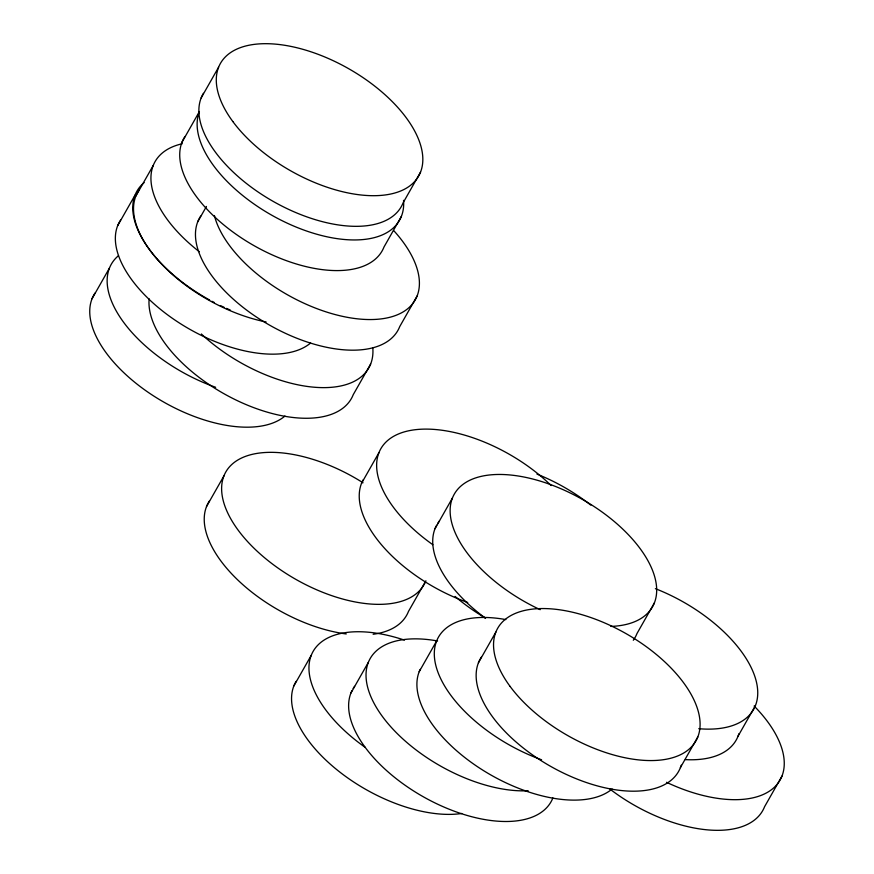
<?xml version="1.0" encoding="UTF-8"?>
<svg xmlns="http://www.w3.org/2000/svg" width="874" height="874" viewBox="0 0 874 874"><rect width="100%" height="100%" fill="white"/><g stroke="black" fill="none" stroke-linecap="round" stroke-linejoin="round"><path stroke-width="1.31" d="M117.651 225.721L135.055 195.088M135.82 196.126L153.223 165.492M201.173 97.899L218.576 67.265M92.032 298.755L109.436 268.121M182.021 142.167L199.425 111.522A114.002 58.722 29.6 0 0 292.113 225.361A114.002 58.722 29.6 0 0 403.559 200.343M197.753 221.756L206.45 206.439M206.515 506.559L223.919 475.926M420.547 172.112L403.143 202.746A114.002 58.722 29.6 0 1 276.118 203.03A114.002 58.722 29.6 0 1 203.434 93.31M401.395 216.37L383.992 247.003A114.002 58.722 29.6 0 1 255.874 246.687A114.002 58.722 29.6 0 1 184.971 136.486M370.642 364.043L353.238 394.677A114.002 58.722 29.6 0 1 238.362 401.144A114.002 58.722 29.6 0 1 149.148 298.821M417.127 295.958L399.724 326.592A114.002 58.722 29.6 0 1 271.606 326.275A114.002 58.722 29.6 0 1 200.703 216.075M361.53 483.322L378.934 452.688M293.85 685.959L311.253 655.325M435.023 528.683L452.426 498.049M350.911 693.071L368.315 662.426M425.223 581.942L408.486 611.407A114.002 58.722 29.6 0 1 373.132 634.262M419.192 671.691L436.596 641.046M478.428 662.765L495.831 632.131M654.397 602.885L636.993 633.519A114.002 58.722 29.6 0 1 633.3 640.26M680.398 767.612L697.802 736.979M738.049 736.181L755.453 705.547M781.968 776.101L764.564 806.735A114.002 58.722 29.6 0 1 609.79 788.971M284.957 416.057A114.002 58.722 29.6 0 1 153.114 395.616A114.002 58.722 29.6 0 1 94.993 293.085M215.638 387.28A114.002 58.722 29.6 0 1 118.493 255.656M372.816 348.016A114.002 58.722 29.6 0 1 314.52 387.248A114.002 58.722 29.6 0 1 201.359 333.977M230.212 309.986A114.002 58.722 29.6 0 1 226.508 308.391M224.05 307.277A114.002 58.722 29.6 0 1 220.39 305.561M214.37 302.557A114.002 58.722 29.6 0 1 212 301.301M209.618 300.011A114.002 58.722 29.6 0 1 144.101 182.633M310.576 343.034A114.002 58.722 29.6 0 1 178.733 322.582A114.002 58.722 29.6 0 1 120.601 220.051M266.1 321.971A114.002 58.722 29.6 0 1 162.586 265.084A114.002 58.722 29.6 0 1 138.769 190.456M199.327 251.723A114.002 58.722 29.6 0 1 182.262 143.751M393.912 230.802A114.002 58.722 29.6 0 1 360.634 319.141A114.002 58.722 29.6 0 1 214.392 215.55M536.975 474.112A114.002 58.722 29.6 0 1 590.813 505.139M485.114 617.852A114.002 58.722 29.6 0 1 455.103 596.439M346.268 633.956A114.002 58.722 29.6 0 1 236.865 579.101A114.002 58.722 29.6 0 1 209.476 500.889M425.889 580.773A114.002 58.722 29.6 0 1 297.663 580.391A114.002 58.722 29.6 0 1 226.945 470.136A114.002 58.722 29.6 0 1 363.038 482.776M432.849 544.71A114.002 58.722 29.6 0 1 395.682 435.219A114.002 58.722 29.6 0 1 551.133 485.562M467.721 602.481A114.002 58.722 29.6 0 1 363.147 479.859M485.562 618.268A114.002 58.722 29.6 0 1 436.639 525.208M437.972 523.002A114.002 58.722 29.6 0 1 439.491 520.915M540.198 609.67A114.002 58.722 29.6 0 1 458.784 488.107A114.002 58.722 29.6 0 1 619.666 526.224A114.002 58.722 29.6 0 1 610.893 626.418M655.369 588.661A114.002 58.722 29.6 0 1 755.322 677.94A114.002 58.722 29.6 0 1 698.752 728.708M738.891 733.756A114.002 58.722 29.6 0 1 685.391 759.626M365.179 747.346A114.002 58.722 29.6 0 1 310.991 656.003A114.002 58.722 29.6 0 1 404.476 640.129M461.767 813.476A114.002 58.722 29.6 0 1 338.052 770.682A114.002 58.722 29.6 0 1 296.111 681.37M552.892 797.907A114.002 58.722 29.6 0 1 428.052 799.382A114.002 58.722 29.6 0 1 351.949 690.733M353.183 688.483A114.002 58.722 29.6 0 1 354.604 686.33M528.18 790.741A114.002 58.722 29.6 0 1 376.727 708.006A114.002 58.722 29.6 0 1 437.579 640.981M612.117 788.993A114.002 58.722 29.6 0 1 483.42 770.54A114.002 58.722 29.6 0 1 420.23 669.353M541.585 759.779A114.002 58.722 29.6 0 1 435.886 665.693A114.002 58.722 29.6 0 1 505.86 619.59M681.25 765.176A114.002 58.722 29.6 0 1 554.455 768.475A114.002 58.722 29.6 0 1 481.388 657.095M754.131 706.039A114.002 58.722 29.6 0 1 773.359 788.173A114.002 58.722 29.6 0 1 666.545 782.306M232.834 121.541A114.002 58.722 29.6 0 0 411.49 184.567A114.002 58.722 29.6 0 0 314.345 52.953A114.002 58.722 29.6 0 0 232.834 121.541M510.088 686.407A114.002 58.722 29.6 0 0 688.756 749.433A114.002 58.722 29.6 0 0 591.611 617.82A114.002 58.722 29.6 0 0 510.088 686.407"/></g></svg>
